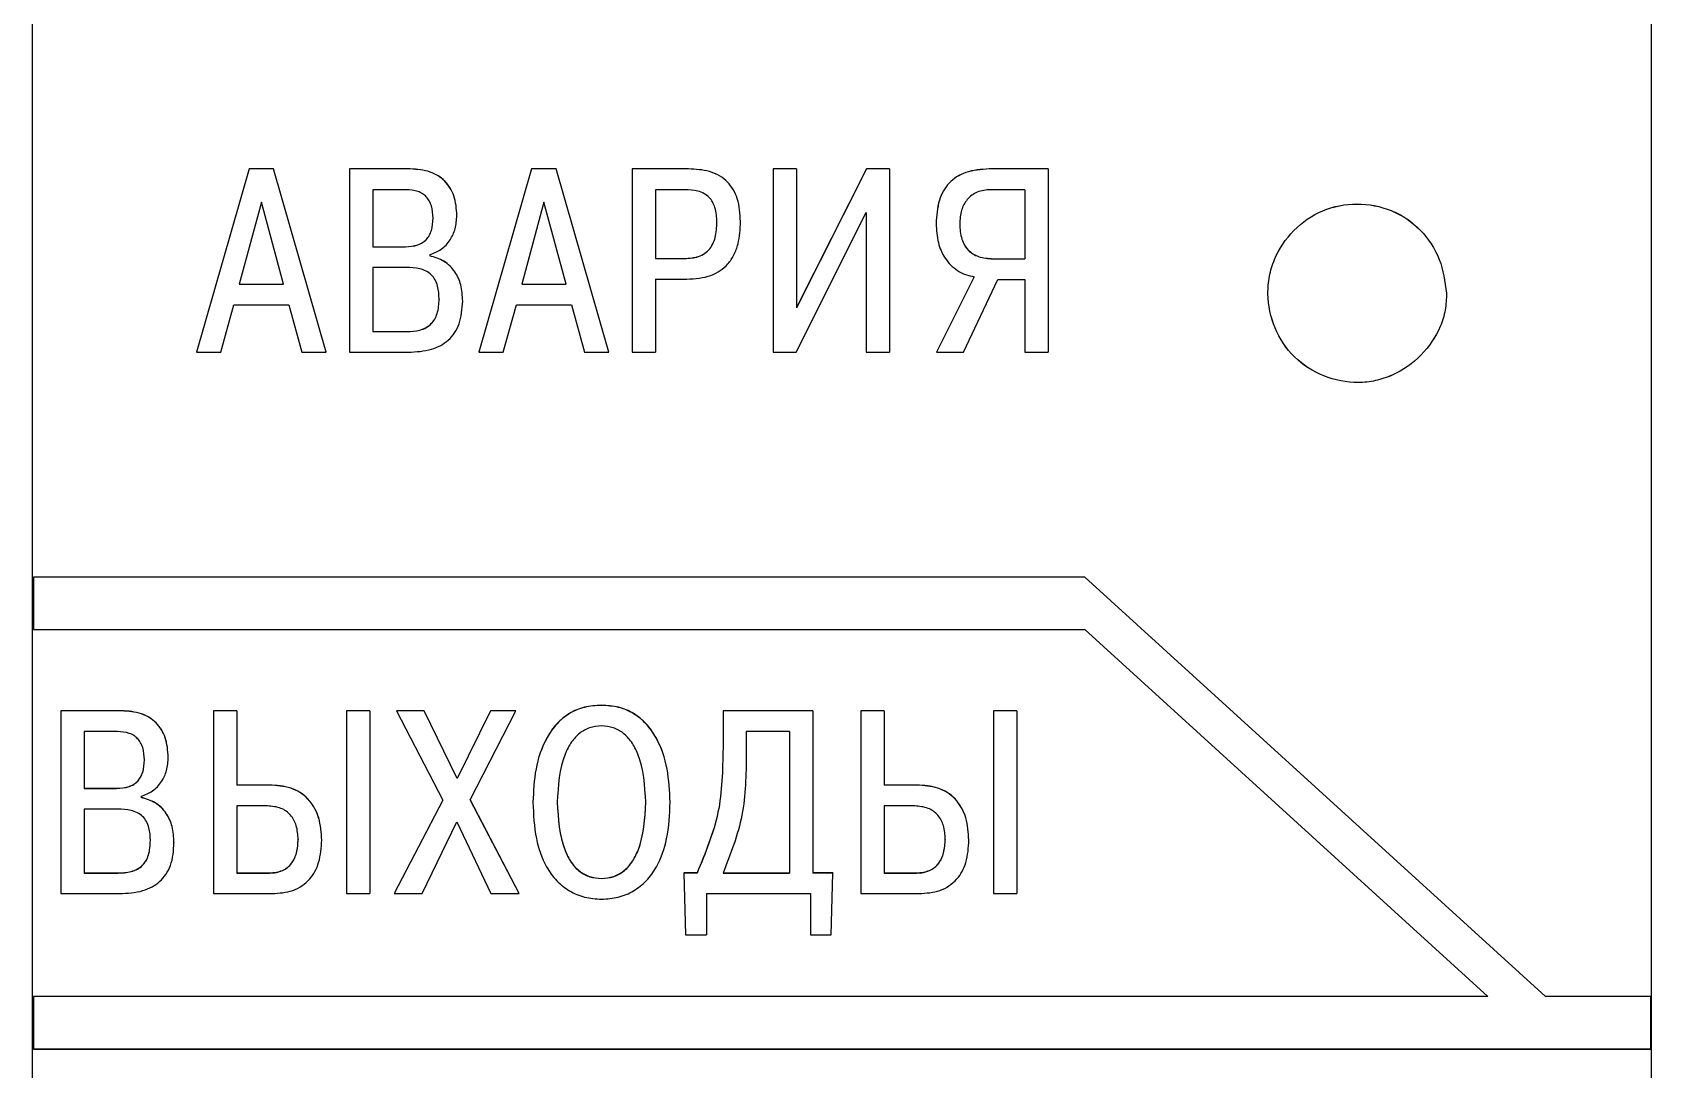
# Model space of a CAD drawing. Header units: millimetres. Extents: x 3520 to 8864, y 403 to 1747.
# Drawn here: x 5709.42 to 5724.82, y 1243.19 to 1253.05 of the extents above; entities that cross this region are included whole.
import ezdxf

# ---------------------------------------------------------------- set-up
doc = ezdxf.new("R2010")
doc.units = ezdxf.units.MM
doc.layers.add('text', color=250, linetype='Continuous')

msp = doc.modelspace()

# ---------------------------------------------------------------- linework, layer by layer
at = {"layer": 'text', "color": 0, "linetype": 'Continuous'}
for p, q in [((5709.424, 1234.368), (5709.424, 1273.39)), ((5724.824, 1234.368), (5724.824, 1273.39)), ((5711.485, 1251.75), (5710.984, 1250.009)), ((5711.485, 1251.75), (5710.984, 1250.008)), ((5711.719, 1251.75), (5711.485, 1251.75)), ((5711.485, 1251.75), (5711.485, 1251.75)), ((5711.719, 1251.75), (5711.485, 1251.75)), ((5712.219, 1250.009), (5711.719, 1251.75)), ((5712.219, 1250.008), (5711.719, 1251.75)), ((5711.719, 1251.75), (5711.719, 1251.75)), ((5713.019, 1251.75), (5712.442, 1251.75)), ((5713.019, 1251.75), (5712.442, 1251.75)), ((5712.442, 1251.75), (5712.442, 1251.75)), ((5712.442, 1251.75), (5712.442, 1250.008)), ((5713.019, 1251.75), (5713.019, 1251.75)), ((5714.172, 1251.75), (5713.671, 1250.009)), ((5714.172, 1251.75), (5713.671, 1250.008)), ((5714.406, 1251.75), (5714.172, 1251.75)), ((5714.172, 1251.75), (5714.172, 1251.75)), ((5714.406, 1251.75), (5714.172, 1251.75)), ((5714.906, 1250.009), (5714.406, 1251.75)), ((5714.406, 1251.75), (5714.406, 1251.75)), ((5714.906, 1250.008), (5714.406, 1251.75)), ((5715.664, 1251.75), (5715.129, 1251.75)), ((5715.664, 1251.75), (5715.129, 1251.75)), ((5715.129, 1251.75), (5715.129, 1251.75)), ((5715.129, 1251.75), (5715.129, 1250.008)), ((5715.664, 1251.75), (5715.664, 1251.75)), ((5716.692, 1251.75), (5716.471, 1251.75)), ((5716.471, 1251.75), (5716.471, 1250.008)), ((5716.692, 1251.75), (5716.471, 1251.75)), ((5716.471, 1251.75), (5716.471, 1251.75)), ((5717.357, 1251.75), (5716.692, 1250.432)), ((5716.692, 1251.75), (5716.692, 1250.431)), ((5717.357, 1251.75), (5716.692, 1250.431)), ((5716.692, 1251.75), (5716.692, 1251.75)), ((5717.576, 1251.75), (5717.357, 1251.75)), ((5717.576, 1251.75), (5717.357, 1251.75)), ((5717.357, 1251.75), (5717.357, 1251.75)), ((5717.576, 1251.75), (5717.576, 1250.008)), ((5717.576, 1251.75), (5717.576, 1251.75)), ((5719.085, 1251.75), (5718.523, 1251.75)), ((5719.085, 1251.75), (5718.523, 1251.75)), ((5718.523, 1251.75), (5718.523, 1251.75)), ((5719.085, 1251.75), (5719.085, 1250.008)), ((5719.085, 1251.75), (5719.085, 1251.75)), ((5711.602, 1251.436), (5711.391, 1250.655)), ((5711.814, 1250.655), (5711.602, 1251.436)), ((5712.979, 1251.553), (5712.663, 1251.553)), ((5712.663, 1251.553), (5712.663, 1251.011)), ((5714.289, 1251.436), (5714.078, 1250.655)), ((5714.501, 1250.655), (5714.289, 1251.436)), ((5715.629, 1251.553), (5715.35, 1251.553)), ((5715.35, 1251.553), (5715.35, 1250.899)), ((5718.864, 1251.553), (5718.538, 1251.553)), ((5718.864, 1251.553), (5718.864, 1250.896)), ((5713.236, 1251.283), (5713.236, 1251.282)), ((5713.462, 1251.308), (5713.462, 1251.307)), ((5716.687, 1250.008), (5717.355, 1251.337)), ((5717.355, 1251.337), (5717.355, 1250.008)), ((5718.02, 1251.23), (5718.02, 1251.23)), ((5718.244, 1251.228), (5718.244, 1251.227)), ((5712.663, 1251.011), (5712.972, 1251.011)), ((5712.663, 1251.011), (5712.972, 1251.011)), ((5712.972, 1251.011), (5712.972, 1251.011)), ((5712.984, 1250.814), (5712.663, 1250.814)), ((5712.663, 1250.814), (5712.663, 1250.205)), ((5713.203, 1250.936), (5713.203, 1250.924)), ((5715.35, 1250.899), (5715.629, 1250.899)), ((5715.35, 1250.899), (5715.629, 1250.899)), ((5715.629, 1250.899), (5715.629, 1250.899)), ((5718.562, 1250.897), (5718.562, 1250.896)), ((5718.562, 1250.897), (5718.864, 1250.897)), ((5718.562, 1250.896), (5718.864, 1250.896)), ((5711.391, 1250.656), (5711.814, 1250.656)), ((5711.391, 1250.655), (5711.814, 1250.655)), ((5714.078, 1250.656), (5714.501, 1250.656)), ((5714.078, 1250.655), (5714.501, 1250.655)), ((5715.35, 1250.702), (5715.649, 1250.702)), ((5715.35, 1250.702), (5715.35, 1250.008)), ((5718.383, 1250.725), (5718.022, 1250.009)), ((5718.383, 1250.725), (5718.022, 1250.008)), ((5718.281, 1250.008), (5718.605, 1250.7)), ((5718.605, 1250.7), (5718.864, 1250.7)), ((5718.864, 1250.7), (5718.864, 1250.008)), ((5713.293, 1250.514), (5713.293, 1250.513)), ((5713.517, 1250.494), (5713.517, 1250.493)), ((5711.216, 1250.008), (5711.341, 1250.458)), ((5711.341, 1250.458), (5711.864, 1250.458)), ((5711.864, 1250.458), (5711.988, 1250.008)), ((5713.903, 1250.008), (5714.028, 1250.458)), ((5714.028, 1250.458), (5714.551, 1250.458)), ((5714.551, 1250.458), (5714.675, 1250.008)), ((5712.663, 1250.205), (5712.984, 1250.205)), ((5712.663, 1250.205), (5712.984, 1250.205)), ((5712.984, 1250.205), (5712.984, 1250.205)), ((5710.984, 1250.009), (5710.984, 1250.008)), ((5710.984, 1250.008), (5711.216, 1250.008)), ((5711.988, 1250.008), (5712.219, 1250.008)), ((5712.219, 1250.009), (5712.219, 1250.008)), ((5712.442, 1250.008), (5712.999, 1250.008)), ((5713.671, 1250.009), (5713.671, 1250.008)), ((5713.671, 1250.008), (5713.903, 1250.008)), ((5714.675, 1250.008), (5714.906, 1250.008)), ((5714.906, 1250.009), (5714.906, 1250.008)), ((5715.129, 1250.008), (5715.35, 1250.008)), ((5716.471, 1250.008), (5716.687, 1250.008)), ((5717.355, 1250.008), (5717.576, 1250.008)), ((5718.022, 1250.009), (5718.022, 1250.008)), ((5718.022, 1250.008), (5718.281, 1250.008)), ((5718.864, 1250.008), (5719.085, 1250.008)), ((5719.434, 1247.871), (5709.434, 1247.871)), ((5709.434, 1247.871), (5709.434, 1247.372)), ((5723.814, 1243.882), (5719.434, 1247.871)), ((5709.434, 1247.373), (5719.434, 1247.373)), ((5709.434, 1247.372), (5719.434, 1247.372)), ((5719.434, 1247.373), (5723.267, 1243.883)), ((5719.434, 1247.373), (5719.434, 1247.372)), ((5719.434, 1247.372), (5723.267, 1243.882)), ((5714.837, 1246.652), (5714.837, 1246.651)), ((5710.274, 1246.6), (5709.696, 1246.6)), ((5709.696, 1246.6), (5709.696, 1246.599)), ((5710.274, 1246.599), (5709.696, 1246.599)), ((5709.696, 1246.599), (5709.696, 1244.861)), ((5710.274, 1246.6), (5710.274, 1246.599)), ((5711.369, 1246.6), (5711.148, 1246.6)), ((5711.148, 1246.599), (5711.148, 1246.6)), ((5711.148, 1246.599), (5711.148, 1244.861)), ((5711.369, 1246.599), (5711.148, 1246.599)), ((5711.369, 1246.599), (5711.369, 1246.6)), ((5711.369, 1246.599), (5711.369, 1245.891)), ((5712.633, 1246.6), (5712.412, 1246.6)), ((5712.412, 1246.6), (5712.412, 1246.599)), ((5712.633, 1246.599), (5712.412, 1246.599)), ((5712.412, 1246.599), (5712.412, 1244.861)), ((5712.633, 1246.6), (5712.633, 1246.599)), ((5712.633, 1246.599), (5712.633, 1244.861)), ((5713.149, 1246.6), (5712.887, 1246.6)), ((5712.887, 1246.6), (5712.887, 1246.599)), ((5713.149, 1246.599), (5712.887, 1246.599)), ((5712.887, 1246.599), (5713.328, 1245.749)), ((5713.463, 1245.957), (5713.149, 1246.6)), ((5713.149, 1246.6), (5713.149, 1246.599)), ((5713.463, 1245.956), (5713.149, 1246.599)), ((5713.781, 1246.6), (5713.463, 1245.957)), ((5713.781, 1246.599), (5713.463, 1245.956)), ((5713.587, 1245.754), (5714.023, 1246.599)), ((5714.023, 1246.6), (5713.781, 1246.6)), ((5713.781, 1246.6), (5713.781, 1246.599)), ((5714.023, 1246.599), (5713.781, 1246.599)), ((5714.023, 1246.6), (5714.023, 1246.599)), ((5716.847, 1246.6), (5715.993, 1246.6)), ((5715.993, 1246.6), (5715.993, 1246.599)), ((5716.847, 1246.599), (5715.993, 1246.599)), ((5715.993, 1246.599), (5715.993, 1246.241)), ((5716.847, 1246.6), (5716.847, 1246.599)), ((5716.847, 1246.599), (5716.847, 1245.057)), ((5717.524, 1246.6), (5717.303, 1246.6)), ((5717.303, 1246.599), (5717.303, 1246.6)), ((5717.524, 1246.599), (5717.303, 1246.599)), ((5717.303, 1246.599), (5717.303, 1244.861)), ((5717.524, 1246.599), (5717.524, 1246.6)), ((5717.524, 1246.599), (5717.524, 1245.891)), ((5718.788, 1246.6), (5718.566, 1246.6)), ((5718.566, 1246.6), (5718.566, 1246.599)), ((5718.788, 1246.599), (5718.566, 1246.599)), ((5718.566, 1246.599), (5718.566, 1244.861)), ((5718.788, 1246.6), (5718.788, 1246.599)), ((5718.788, 1246.599), (5718.788, 1244.861)), ((5710.234, 1246.403), (5709.918, 1246.403)), ((5709.918, 1246.403), (5709.918, 1245.861)), ((5716.214, 1246.403), (5716.214, 1246.187)), ((5716.625, 1246.403), (5716.214, 1246.403)), ((5716.625, 1246.403), (5716.625, 1245.057)), ((5710.49, 1246.133), (5710.49, 1246.132)), ((5710.717, 1246.158), (5710.717, 1246.157)), ((5709.918, 1245.863), (5710.226, 1245.863)), ((5709.918, 1245.861), (5710.226, 1245.861)), ((5710.226, 1245.863), (5710.226, 1245.861)), ((5711.705, 1245.892), (5711.369, 1245.892)), ((5711.705, 1245.891), (5711.369, 1245.891)), ((5711.705, 1245.891), (5711.705, 1245.892)), ((5713.463, 1245.957), (5713.463, 1245.956)), ((5717.86, 1245.892), (5717.524, 1245.892)), ((5717.86, 1245.891), (5717.524, 1245.891)), ((5717.86, 1245.891), (5717.86, 1245.892)), ((5710.458, 1245.787), (5710.458, 1245.774)), ((5713.328, 1245.751), (5712.865, 1244.862)), ((5713.328, 1245.749), (5712.865, 1244.861)), ((5714.053, 1244.862), (5713.587, 1245.756)), ((5714.053, 1244.861), (5713.587, 1245.754)), ((5714.185, 1245.731), (5714.185, 1245.73)), ((5714.417, 1245.731), (5714.417, 1245.73)), ((5715.258, 1245.731), (5715.258, 1245.73)), ((5715.489, 1245.731), (5715.489, 1245.73)), ((5710.239, 1245.665), (5709.918, 1245.665)), ((5709.918, 1245.665), (5709.918, 1245.057)), ((5711.661, 1245.695), (5711.369, 1245.695)), ((5711.369, 1245.695), (5711.369, 1245.057)), ((5717.816, 1245.695), (5717.524, 1245.695)), ((5717.524, 1245.695), (5717.524, 1245.057)), ((5713.132, 1244.861), (5713.46, 1245.543)), ((5713.46, 1245.543), (5713.786, 1244.861)), ((5710.771, 1245.346), (5710.771, 1245.345)), ((5711.952, 1245.379), (5711.952, 1245.377)), ((5712.176, 1245.37), (5712.176, 1245.371)), ((5718.107, 1245.379), (5718.107, 1245.377)), ((5718.331, 1245.37), (5718.331, 1245.371)), ((5709.918, 1245.059), (5710.239, 1245.059)), ((5709.918, 1245.057), (5710.239, 1245.057)), ((5710.239, 1245.059), (5710.239, 1245.057)), ((5711.369, 1245.059), (5711.678, 1245.059)), ((5711.369, 1245.057), (5711.678, 1245.057)), ((5711.678, 1245.059), (5711.678, 1245.057)), ((5714.837, 1245.006), (5714.837, 1245.005)), ((5715.746, 1245.059), (5715.621, 1245.059)), ((5715.621, 1245.059), (5715.621, 1245.057)), ((5715.621, 1245.057), (5715.636, 1244.468)), ((5715.746, 1245.057), (5715.621, 1245.057)), ((5715.746, 1245.059), (5715.746, 1245.057)), ((5715.993, 1245.059), (5716.625, 1245.059)), ((5715.993, 1245.057), (5716.625, 1245.057)), ((5717.038, 1245.059), (5716.847, 1245.059)), ((5717.038, 1245.057), (5716.847, 1245.057)), ((5717.023, 1244.468), (5717.038, 1245.057)), ((5717.038, 1245.059), (5717.038, 1245.057)), ((5717.524, 1245.059), (5717.833, 1245.059)), ((5717.524, 1245.057), (5717.833, 1245.057)), ((5717.833, 1245.059), (5717.833, 1245.057)), ((5709.696, 1244.861), (5710.254, 1244.861)), ((5711.148, 1244.861), (5711.705, 1244.861)), ((5712.412, 1244.861), (5712.633, 1244.861)), ((5712.865, 1244.862), (5712.865, 1244.861)), ((5712.865, 1244.861), (5713.132, 1244.861)), ((5713.786, 1244.861), (5714.053, 1244.861)), ((5714.053, 1244.862), (5714.053, 1244.861)), ((5715.836, 1244.861), (5716.824, 1244.861)), ((5715.836, 1244.861), (5715.836, 1244.468)), ((5716.824, 1244.861), (5716.824, 1244.468)), ((5717.303, 1244.861), (5717.86, 1244.861)), ((5718.566, 1244.861), (5718.788, 1244.861)), ((5715.636, 1244.468), (5715.836, 1244.468)), ((5716.824, 1244.468), (5717.023, 1244.468)), ((5723.267, 1243.882), (5709.434, 1243.882)), ((5709.434, 1243.882), (5709.434, 1243.384)), ((5723.267, 1243.883), (5723.267, 1243.882)), ((5724.814, 1243.882), (5723.814, 1243.882)), ((5724.814, 1243.882), (5724.814, 1243.384)), ((5709.434, 1243.385), (5724.814, 1243.385)), ((5709.434, 1243.384), (5724.814, 1243.384))]:
    msp.add_line(p, q, dxfattribs=at)
for points, knots in [([(5713.462, 1251.308), (5713.458, 1251.371), (5713.451, 1251.464), (5713.399, 1251.572), (5713.348, 1251.637), (5713.284, 1251.688), (5713.176, 1251.74), (5713.083, 1251.746), (5713.019, 1251.75)], [0, 0, 0, 0, 0.267284, 0.385904, 0.500024, 0.613955, 0.731826, 1, 1, 1, 1]), ([(5713.462, 1251.307), (5713.458, 1251.371), (5713.451, 1251.463), (5713.4, 1251.571), (5713.349, 1251.636), (5713.284, 1251.688), (5713.176, 1251.739), (5713.083, 1251.746), (5713.019, 1251.75)], [0, 0, 0, 0, 0.267115, 0.385419, 0.500125, 0.613945, 0.731888, 1, 1, 1, 1]), ([(5716.159, 1251.25), (5716.155, 1251.324), (5716.149, 1251.43), (5716.094, 1251.554), (5716.037, 1251.63), (5715.96, 1251.689), (5715.834, 1251.742), (5715.731, 1251.747), (5715.664, 1251.75)], [0, 0, 0, 0, 0.273512, 0.390206, 0.499931, 0.621215, 0.750061, 1, 1, 1, 1]), ([(5716.159, 1251.25), (5716.155, 1251.324), (5716.149, 1251.43), (5716.094, 1251.554), (5716.037, 1251.629), (5715.96, 1251.689), (5715.834, 1251.742), (5715.731, 1251.747), (5715.664, 1251.75)], [0, 0, 0, 0, 0.273453, 0.390172, 0.499964, 0.62115, 0.750083, 1, 1, 1, 1]), ([(5718.523, 1251.75), (5718.447, 1251.746), (5718.339, 1251.738), (5718.214, 1251.678), (5718.141, 1251.618), (5718.086, 1251.542), (5718.031, 1251.415), (5718.024, 1251.306), (5718.02, 1251.23)], [0, 0, 0, 0, 0.271182, 0.388142, 0.499829, 0.609781, 0.726743, 1, 1, 1, 1]), ([(5718.523, 1251.75), (5718.447, 1251.745), (5718.339, 1251.738), (5718.214, 1251.678), (5718.141, 1251.618), (5718.086, 1251.542), (5718.03, 1251.414), (5718.024, 1251.306), (5718.02, 1251.23)], [0, 0, 0, 0, 0.270913, 0.387922, 0.49981, 0.60976, 0.726724, 1, 1, 1, 1]), ([(5713.236, 1251.282), (5713.233, 1251.322), (5713.23, 1251.379), (5713.201, 1251.447), (5713.173, 1251.486), (5713.135, 1251.517), (5713.072, 1251.547), (5713.017, 1251.551), (5712.979, 1251.553)], [0, 0, 0, 0, 0.2800061, 0.3989361, 0.5100419, 0.6196608, 0.7343847, 1, 1, 1, 1]), ([(5715.935, 1251.245), (5715.933, 1251.292), (5715.929, 1251.358), (5715.896, 1251.436), (5715.862, 1251.482), (5715.814, 1251.518), (5715.735, 1251.549), (5715.671, 1251.552), (5715.629, 1251.553)], [0, 0, 0, 0, 0.278262, 0.393719, 0.499829, 0.619667, 0.74993, 1, 1, 1, 1]), ([(5718.538, 1251.553), (5718.494, 1251.55), (5718.43, 1251.544), (5718.357, 1251.502), (5718.301, 1251.448), (5718.252, 1251.355), (5718.247, 1251.272), (5718.244, 1251.227)], [0, 0, 0, 0, 0.262584, 0.381315, 0.499869, 0.732558, 1, 1, 1, 1]), ([(5722.874, 1250.569), (5722.859, 1250.679), (5722.829, 1250.9), (5722.668, 1251.137), (5722.499, 1251.281), (5722.301, 1251.385), (5722.022, 1251.438), (5721.687, 1251.374), (5721.407, 1251.179), (5721.249, 1250.944), (5721.184, 1250.73), (5721.166, 1250.508), (5721.224, 1250.231), (5721.412, 1249.946), (5721.7, 1249.763), (5721.978, 1249.708), (5722.2, 1249.732), (5722.412, 1249.803), (5722.644, 1249.966), (5722.802, 1250.197), (5722.868, 1250.407), (5722.872, 1250.515), (5722.874, 1250.569)], [0, 0, 0, 0, 0.062085, 0.124952, 0.15631, 0.187598, 0.250354, 0.312973, 0.375548, 0.438257, 0.469532, 0.500883, 0.563613, 0.62616, 0.68881, 0.75154, 0.782737, 0.814195, 0.877077, 0.939048, 0.969515, 1, 1, 1, 1]), ([(5722.874, 1250.569), (5722.859, 1250.679), (5722.829, 1250.9), (5722.668, 1251.137), (5722.499, 1251.282), (5722.301, 1251.386), (5722.022, 1251.438), (5721.687, 1251.375), (5721.407, 1251.18), (5721.249, 1250.944), (5721.184, 1250.731), (5721.166, 1250.509), (5721.224, 1250.231), (5721.412, 1249.947), (5721.7, 1249.764), (5721.978, 1249.709), (5722.2, 1249.732), (5722.412, 1249.804), (5722.644, 1249.966), (5722.802, 1250.198), (5722.868, 1250.407), (5722.872, 1250.515), (5722.874, 1250.569)], [0, 0, 0, 0, 0.06208, 0.124945, 0.156293, 0.187592, 0.250354, 0.312978, 0.375555, 0.438261, 0.469526, 0.500883, 0.563607, 0.626152, 0.688804, 0.751539, 0.782709, 0.8142, 0.877084, 0.939052, 0.969523, 1, 1, 1, 1]), ([(5712.972, 1251.011), (5713.012, 1251.014), (5713.069, 1251.017), (5713.135, 1251.048), (5713.173, 1251.079), (5713.202, 1251.118), (5713.23, 1251.185), (5713.233, 1251.242), (5713.236, 1251.283)], [0, 0, 0, 0, 0.274146, 0.390511, 0.500133, 0.608176, 0.724434, 1, 1, 1, 1]), ([(5712.972, 1251.011), (5713.012, 1251.013), (5713.069, 1251.017), (5713.135, 1251.048), (5713.173, 1251.078), (5713.202, 1251.118), (5713.23, 1251.185), (5713.233, 1251.242), (5713.236, 1251.282)], [0, 0, 0, 0, 0.274143, 0.39051, 0.500139, 0.608177, 0.724431, 1, 1, 1, 1]), ([(5713.203, 1250.936), (5713.242, 1250.95), (5713.319, 1250.979), (5713.401, 1251.071), (5713.453, 1251.183), (5713.459, 1251.265), (5713.462, 1251.307)], [0, 0, 0, 0, 0.2499221, 0.4993642, 0.7420865, 1, 1, 1, 1]), ([(5716.159, 1251.25), (5716.159, 1251.25), (5716.159, 1251.25), (5716.159, 1251.25), (5716.159, 1251.25)], [0, 0, 0, 0, 0.500189, 1, 1, 1, 1]), ([(5715.629, 1250.899), (5715.674, 1250.901), (5715.741, 1250.905), (5715.822, 1250.945), (5715.869, 1250.988), (5715.9, 1251.04), (5715.93, 1251.124), (5715.933, 1251.195), (5715.935, 1251.245)], [0, 0, 0, 0, 0.249709, 0.377482, 0.499682, 0.603617, 0.719277, 1, 1, 1, 1]), ([(5715.629, 1250.899), (5715.674, 1250.902), (5715.741, 1250.906), (5715.822, 1250.945), (5715.869, 1250.988), (5715.9, 1251.041), (5715.93, 1251.125), (5715.933, 1251.195), (5715.935, 1251.245)], [0, 0, 0, 0, 0.249733, 0.377515, 0.499712, 0.603646, 0.719298, 1, 1, 1, 1]), ([(5715.649, 1250.702), (5715.727, 1250.708), (5715.839, 1250.715), (5715.968, 1250.78), (5716.044, 1250.846), (5716.102, 1250.933), (5716.151, 1251.069), (5716.156, 1251.178), (5716.159, 1251.25)], [0, 0, 0, 0, 0.270218, 0.387095, 0.499562, 0.619779, 0.74984, 1, 1, 1, 1]), ([(5715.935, 1251.245), (5715.935, 1251.245), (5715.935, 1251.245), (5715.935, 1251.245), (5715.935, 1251.245)], [0, 0, 0, 0, 0.499816, 1, 1, 1, 1]), ([(5718.02, 1251.23), (5718.023, 1251.169), (5718.03, 1251.055), (5718.087, 1250.921), (5718.156, 1250.835), (5718.222, 1250.782), (5718.299, 1250.743), (5718.355, 1250.731), (5718.383, 1250.725)], [0, 0, 0, 0, 0.2660648, 0.499639, 0.6257293, 0.7498432, 0.8723592, 1, 1, 1, 1]), ([(5718.244, 1251.228), (5718.247, 1251.179), (5718.251, 1251.109), (5718.287, 1251.027), (5718.322, 1250.979), (5718.368, 1250.942), (5718.447, 1250.904), (5718.515, 1250.9), (5718.562, 1250.897)], [0, 0, 0, 0, 0.277716, 0.395948, 0.506773, 0.616607, 0.732, 1, 1, 1, 1]), ([(5718.244, 1251.227), (5718.247, 1251.178), (5718.251, 1251.109), (5718.287, 1251.026), (5718.322, 1250.978), (5718.368, 1250.941), (5718.447, 1250.904), (5718.515, 1250.899), (5718.562, 1250.896)], [0, 0, 0, 0, 0.27774, 0.395973, 0.506806, 0.616638, 0.732024, 1, 1, 1, 1]), ([(5713.293, 1250.513), (5713.291, 1250.555), (5713.288, 1250.619), (5713.258, 1250.697), (5713.22, 1250.746), (5713.169, 1250.782), (5713.09, 1250.81), (5713.026, 1250.813), (5712.984, 1250.814)], [0, 0, 0, 0, 0.249999, 0.380362, 0.499943, 0.618683, 0.749931, 1, 1, 1, 1]), ([(5713.517, 1250.494), (5713.514, 1250.546), (5713.508, 1250.643), (5713.459, 1250.757), (5713.398, 1250.829), (5713.321, 1250.891), (5713.25, 1250.911), (5713.203, 1250.924)], [0, 0, 0, 0, 0.2676, 0.50002, 0.625203, 0.750533, 1, 1, 1, 1]), ([(5713.517, 1250.493), (5713.514, 1250.545), (5713.508, 1250.643), (5713.459, 1250.757), (5713.398, 1250.829), (5713.321, 1250.89), (5713.25, 1250.91), (5713.203, 1250.924)], [0, 0, 0, 0, 0.2675299, 0.5000522, 0.625144, 0.750554, 1, 1, 1, 1]), ([(5712.984, 1250.205), (5713.027, 1250.207), (5713.091, 1250.209), (5713.17, 1250.24), (5713.219, 1250.276), (5713.253, 1250.323), (5713.287, 1250.4), (5713.29, 1250.467), (5713.293, 1250.514)], [0, 0, 0, 0, 0.250088, 0.379812, 0.500133, 0.607267, 0.723086, 1, 1, 1, 1]), ([(5712.984, 1250.205), (5713.027, 1250.206), (5713.091, 1250.208), (5713.17, 1250.239), (5713.219, 1250.275), (5713.253, 1250.322), (5713.287, 1250.4), (5713.29, 1250.466), (5713.293, 1250.513)], [0, 0, 0, 0, 0.250067, 0.379781, 0.500101, 0.607238, 0.72306, 1, 1, 1, 1]), ([(5712.999, 1250.008), (5713.074, 1250.012), (5713.181, 1250.018), (5713.308, 1250.069), (5713.383, 1250.121), (5713.444, 1250.191), (5713.505, 1250.313), (5713.512, 1250.419), (5713.517, 1250.493)], [0, 0, 0, 0, 0.275267, 0.391929, 0.500212, 0.612305, 0.729092, 1, 1, 1, 1]), ([(5714.837, 1246.652), (5714.782, 1246.649), (5714.676, 1246.642), (5714.529, 1246.58), (5714.407, 1246.48), (5714.285, 1246.305), (5714.2, 1246.048), (5714.19, 1245.837), (5714.185, 1245.731)], [0, 0, 0, 0, 0.129366, 0.249925, 0.370585, 0.499952, 0.74967, 1, 1, 1, 1]), ([(5714.837, 1246.651), (5714.782, 1246.648), (5714.676, 1246.641), (5714.529, 1246.579), (5714.407, 1246.478), (5714.285, 1246.304), (5714.2, 1246.046), (5714.19, 1245.835), (5714.185, 1245.73)], [0, 0, 0, 0, 0.129158, 0.24991, 0.370526, 0.499928, 0.749657, 1, 1, 1, 1]), ([(5715.489, 1245.731), (5715.485, 1245.837), (5715.475, 1246.048), (5715.39, 1246.305), (5715.268, 1246.48), (5715.145, 1246.58), (5714.998, 1246.642), (5714.892, 1246.649), (5714.837, 1246.652)], [0, 0, 0, 0, 0.250372, 0.500096, 0.629537, 0.750005, 0.870914, 1, 1, 1, 1]), ([(5715.489, 1245.73), (5715.485, 1245.835), (5715.475, 1246.046), (5715.39, 1246.304), (5715.268, 1246.478), (5715.145, 1246.578), (5714.998, 1246.641), (5714.892, 1246.648), (5714.837, 1246.651)], [0, 0, 0, 0, 0.250342, 0.50007, 0.629371, 0.750086, 0.870785, 1, 1, 1, 1]), ([(5710.717, 1246.158), (5710.712, 1246.222), (5710.706, 1246.314), (5710.654, 1246.422), (5710.603, 1246.487), (5710.538, 1246.538), (5710.43, 1246.589), (5710.338, 1246.596), (5710.274, 1246.6)], [0, 0, 0, 0, 0.26731, 0.385919, 0.500024, 0.613954, 0.731824, 1, 1, 1, 1]), ([(5710.717, 1246.157), (5710.712, 1246.22), (5710.706, 1246.312), (5710.654, 1246.42), (5710.603, 1246.485), (5710.538, 1246.537), (5710.43, 1246.588), (5710.338, 1246.594), (5710.274, 1246.599)], [0, 0, 0, 0, 0.26715, 0.385442, 0.500124, 0.613944, 0.731883, 1, 1, 1, 1]), ([(5710.49, 1246.132), (5710.488, 1246.172), (5710.485, 1246.229), (5710.456, 1246.296), (5710.427, 1246.335), (5710.39, 1246.366), (5710.327, 1246.396), (5710.272, 1246.4), (5710.234, 1246.403)], [0, 0, 0, 0, 0.279964, 0.39887, 0.509973, 0.619597, 0.734336, 1, 1, 1, 1]), ([(5714.837, 1246.455), (5714.799, 1246.452), (5714.726, 1246.445), (5714.625, 1246.39), (5714.545, 1246.302), (5714.437, 1246.089), (5714.425, 1245.887), (5714.417, 1245.73)], [0, 0, 0, 0, 0.120938, 0.236196, 0.358993, 0.500454, 1, 1, 1, 1]), ([(5715.258, 1245.73), (5715.249, 1245.887), (5715.238, 1246.089), (5715.129, 1246.302), (5715.049, 1246.39), (5714.949, 1246.445), (5714.875, 1246.452), (5714.837, 1246.455)], [0, 0, 0, 0, 0.499446, 0.641005, 0.763843, 0.879091, 1, 1, 1, 1]), ([(5715.993, 1246.243), (5715.989, 1246.037), (5715.982, 1245.627), (5715.825, 1245.248), (5715.746, 1245.059)], [0, 0, 0, 0, 0.500758, 1, 1, 1, 1]), ([(5715.993, 1246.241), (5715.989, 1246.036), (5715.982, 1245.625), (5715.825, 1245.246), (5715.746, 1245.057)], [0, 0, 0, 0, 0.500761, 1, 1, 1, 1]), ([(5716.214, 1246.187), (5716.212, 1245.991), (5716.207, 1245.601), (5716.064, 1245.238), (5715.993, 1245.057)], [0, 0, 0, 0, 0.5008649, 1, 1, 1, 1]), ([(5710.226, 1245.863), (5710.266, 1245.865), (5710.323, 1245.869), (5710.39, 1245.899), (5710.428, 1245.93), (5710.456, 1245.969), (5710.485, 1246.036), (5710.488, 1246.093), (5710.49, 1246.133)], [0, 0, 0, 0, 0.274129, 0.390506, 0.500129, 0.608191, 0.724448, 1, 1, 1, 1]), ([(5710.226, 1245.861), (5710.266, 1245.864), (5710.323, 1245.867), (5710.39, 1245.898), (5710.428, 1245.929), (5710.456, 1245.968), (5710.485, 1246.035), (5710.488, 1246.092), (5710.49, 1246.132)], [0, 0, 0, 0, 0.274125, 0.390499, 0.500129, 0.608191, 0.724447, 1, 1, 1, 1]), ([(5710.458, 1245.787), (5710.496, 1245.801), (5710.573, 1245.829), (5710.656, 1245.922), (5710.708, 1246.033), (5710.714, 1246.115), (5710.717, 1246.157)], [0, 0, 0, 0, 0.249892, 0.499363, 0.742102, 1, 1, 1, 1]), ([(5712.176, 1245.371), (5712.172, 1245.443), (5712.164, 1245.575), (5712.085, 1245.726), (5711.993, 1245.812), (5711.876, 1245.878), (5711.774, 1245.887), (5711.705, 1245.892)], [0, 0, 0, 0, 0.269461, 0.49987, 0.620692, 0.74238, 1, 1, 1, 1]), ([(5712.176, 1245.37), (5712.172, 1245.441), (5712.163, 1245.574), (5712.085, 1245.726), (5711.992, 1245.812), (5711.874, 1245.877), (5711.774, 1245.885), (5711.705, 1245.891)], [0, 0, 0, 0, 0.269413, 0.499914, 0.62498, 0.744912, 1, 1, 1, 1]), ([(5718.331, 1245.371), (5718.326, 1245.443), (5718.318, 1245.575), (5718.24, 1245.726), (5718.148, 1245.812), (5718.031, 1245.878), (5717.929, 1245.887), (5717.86, 1245.892)], [0, 0, 0, 0, 0.269403, 0.499869, 0.620721, 0.742417, 1, 1, 1, 1]), ([(5718.331, 1245.37), (5718.326, 1245.441), (5718.318, 1245.574), (5718.24, 1245.726), (5718.147, 1245.812), (5718.029, 1245.877), (5717.929, 1245.885), (5717.86, 1245.891)], [0, 0, 0, 0, 0.269356, 0.499913, 0.624985, 0.744942, 1, 1, 1, 1]), ([(5710.771, 1245.346), (5710.768, 1245.398), (5710.763, 1245.495), (5710.713, 1245.609), (5710.653, 1245.681), (5710.576, 1245.742), (5710.505, 1245.762), (5710.458, 1245.776)], [0, 0, 0, 0, 0.267608, 0.500027, 0.62521, 0.750538, 1, 1, 1, 1]), ([(5710.771, 1245.345), (5710.768, 1245.397), (5710.763, 1245.494), (5710.713, 1245.608), (5710.653, 1245.68), (5710.576, 1245.741), (5710.505, 1245.761), (5710.458, 1245.774)], [0, 0, 0, 0, 0.267538, 0.500053, 0.625148, 0.75056, 1, 1, 1, 1]), ([(5714.185, 1245.73), (5714.19, 1245.614), (5714.199, 1245.402), (5714.286, 1245.146), (5714.405, 1244.981), (5714.53, 1244.882), (5714.677, 1244.819), (5714.783, 1244.812), (5714.837, 1244.808)], [0, 0, 0, 0, 0.274406, 0.500045, 0.628022, 0.750029, 0.872827, 1, 1, 1, 1]), ([(5714.417, 1245.731), (5714.425, 1245.574), (5714.436, 1245.372), (5714.544, 1245.158), (5714.624, 1245.071), (5714.725, 1245.016), (5714.799, 1245.01), (5714.837, 1245.006)], [0, 0, 0, 0, 0.499445, 0.640421, 0.762992, 0.878426, 1, 1, 1, 1]), ([(5714.417, 1245.73), (5714.425, 1245.572), (5714.436, 1245.37), (5714.544, 1245.157), (5714.624, 1245.069), (5714.725, 1245.014), (5714.799, 1245.008), (5714.837, 1245.005)], [0, 0, 0, 0, 0.49947, 0.6404466, 0.7630116, 0.8784413, 1, 1, 1, 1]), ([(5714.837, 1245.006), (5714.875, 1245.01), (5714.949, 1245.016), (5715.05, 1245.071), (5715.131, 1245.158), (5715.239, 1245.372), (5715.25, 1245.574), (5715.258, 1245.731)], [0, 0, 0, 0, 0.121608, 0.237056, 0.35958, 0.500426, 1, 1, 1, 1]), ([(5714.837, 1244.808), (5714.891, 1244.812), (5714.997, 1244.819), (5715.145, 1244.882), (5715.27, 1244.981), (5715.388, 1245.146), (5715.476, 1245.402), (5715.485, 1245.613), (5715.489, 1245.73)], [0, 0, 0, 0, 0.127102, 0.249969, 0.371879, 0.499953, 0.725551, 1, 1, 1, 1]), ([(5714.837, 1245.005), (5714.875, 1245.008), (5714.949, 1245.014), (5715.05, 1245.069), (5715.131, 1245.157), (5715.239, 1245.37), (5715.25, 1245.572), (5715.258, 1245.73)], [0, 0, 0, 0, 0.121594, 0.23703, 0.35955, 0.5004, 1, 1, 1, 1]), ([(5710.547, 1245.365), (5710.546, 1245.406), (5710.543, 1245.47), (5710.512, 1245.548), (5710.475, 1245.597), (5710.423, 1245.633), (5710.344, 1245.661), (5710.281, 1245.663), (5710.239, 1245.665)], [0, 0, 0, 0, 0.249998, 0.380366, 0.499944, 0.618679, 0.749932, 1, 1, 1, 1]), ([(5711.952, 1245.377), (5711.949, 1245.421), (5711.945, 1245.485), (5711.914, 1245.561), (5711.882, 1245.608), (5711.84, 1245.646), (5711.768, 1245.686), (5711.704, 1245.691), (5711.661, 1245.695)], [0, 0, 0, 0, 0.270733, 0.388748, 0.500495, 0.616619, 0.734603, 1, 1, 1, 1]), ([(5718.107, 1245.377), (5718.104, 1245.421), (5718.1, 1245.485), (5718.069, 1245.561), (5718.037, 1245.608), (5717.995, 1245.646), (5717.923, 1245.686), (5717.859, 1245.691), (5717.816, 1245.695)], [0, 0, 0, 0, 0.270733, 0.388748, 0.500495, 0.616619, 0.73461, 1, 1, 1, 1]), ([(5710.239, 1245.059), (5710.281, 1245.06), (5710.345, 1245.062), (5710.424, 1245.093), (5710.473, 1245.129), (5710.508, 1245.176), (5710.541, 1245.253), (5710.545, 1245.319), (5710.547, 1245.366)], [0, 0, 0, 0, 0.250097, 0.379826, 0.500134, 0.607277, 0.723092, 1, 1, 1, 1]), ([(5710.239, 1245.057), (5710.281, 1245.058), (5710.345, 1245.061), (5710.424, 1245.091), (5710.473, 1245.127), (5710.508, 1245.174), (5710.541, 1245.252), (5710.545, 1245.318), (5710.547, 1245.365)], [0, 0, 0, 0, 0.250075, 0.379795, 0.500103, 0.607247, 0.723064, 1, 1, 1, 1]), ([(5710.254, 1244.861), (5710.329, 1244.865), (5710.436, 1244.871), (5710.562, 1244.922), (5710.638, 1244.974), (5710.698, 1245.043), (5710.76, 1245.165), (5710.767, 1245.271), (5710.771, 1245.345)], [0, 0, 0, 0, 0.27526, 0.391923, 0.500211, 0.61229, 0.729077, 1, 1, 1, 1]), ([(5710.547, 1245.366), (5710.547, 1245.366), (5710.547, 1245.365), (5710.547, 1245.365), (5710.547, 1245.365)], [0, 0, 0, 0, 0.500179, 1, 1, 1, 1]), ([(5711.678, 1245.059), (5711.7, 1245.06), (5711.743, 1245.062), (5711.802, 1245.08), (5711.852, 1245.109), (5711.904, 1245.163), (5711.945, 1245.255), (5711.95, 1245.335), (5711.952, 1245.379)], [0, 0, 0, 0, 0.138986, 0.264353, 0.382395, 0.500598, 0.725679, 1, 1, 1, 1]), ([(5711.678, 1245.057), (5711.7, 1245.058), (5711.743, 1245.06), (5711.802, 1245.078), (5711.852, 1245.108), (5711.904, 1245.161), (5711.945, 1245.253), (5711.95, 1245.333), (5711.952, 1245.377)], [0, 0, 0, 0, 0.138973, 0.26433, 0.382369, 0.500572, 0.72566, 1, 1, 1, 1]), ([(5711.705, 1244.861), (5711.772, 1244.866), (5711.872, 1244.873), (5711.991, 1244.933), (5712.063, 1244.996), (5712.115, 1245.072), (5712.166, 1245.195), (5712.172, 1245.298), (5712.176, 1245.37)], [0, 0, 0, 0, 0.249563, 0.376845, 0.49974, 0.610252, 0.727709, 1, 1, 1, 1]), ([(5717.833, 1245.059), (5717.855, 1245.06), (5717.897, 1245.062), (5717.956, 1245.08), (5718.007, 1245.109), (5718.058, 1245.163), (5718.1, 1245.255), (5718.104, 1245.335), (5718.107, 1245.379)], [0, 0, 0, 0, 0.138924, 0.264263, 0.38234, 0.500609, 0.725727, 1, 1, 1, 1]), ([(5717.833, 1245.057), (5717.855, 1245.058), (5717.897, 1245.06), (5717.956, 1245.078), (5718.007, 1245.108), (5718.058, 1245.161), (5718.1, 1245.253), (5718.104, 1245.333), (5718.107, 1245.377)], [0, 0, 0, 0, 0.13891, 0.264239, 0.382309, 0.500583, 0.725707, 1, 1, 1, 1]), ([(5717.86, 1244.861), (5717.927, 1244.866), (5718.027, 1244.873), (5718.146, 1244.933), (5718.218, 1244.996), (5718.27, 1245.072), (5718.321, 1245.195), (5718.327, 1245.298), (5718.331, 1245.37)], [0, 0, 0, 0, 0.249564, 0.376846, 0.499738, 0.61025, 0.727708, 1, 1, 1, 1])]:
    msp.add_open_spline(points, degree=3, knots=knots, dxfattribs=at)

doc.saveas('drawing.dxf')
